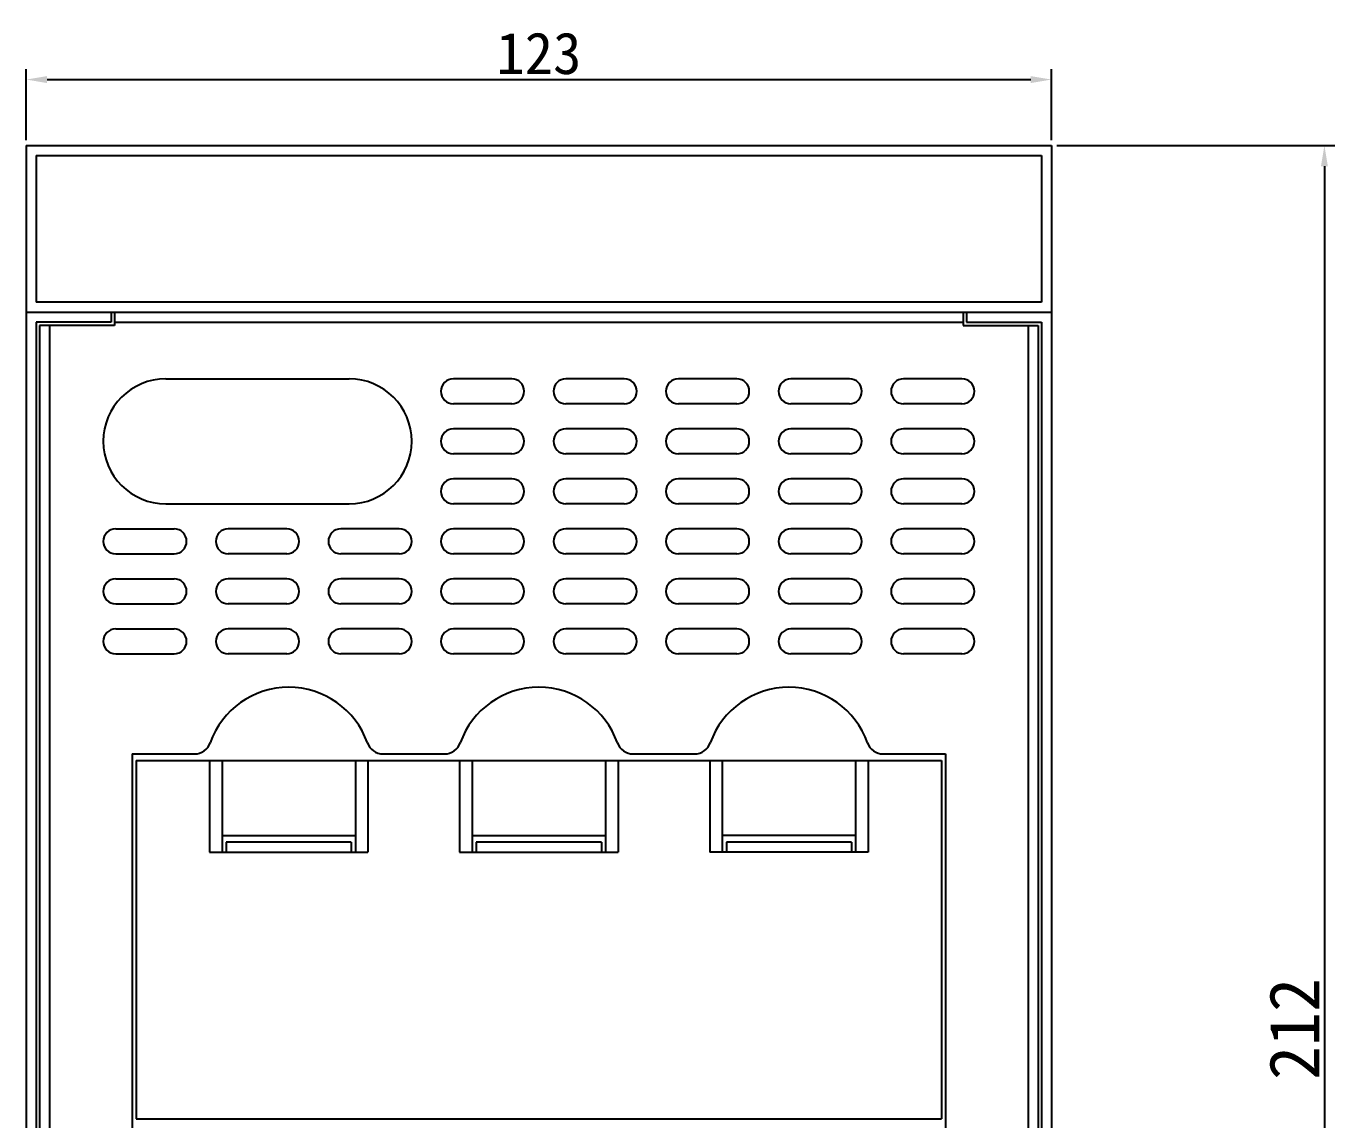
# Model space of a CAD drawing. Header units: millimetres. Extents: x 553 to 2032, y 676 to 1713.
# Drawn here: x 730.1 to 887, y 1091.5 to 1222.7 of the extents above; entities that cross this region are included whole.
import ezdxf

# ---------------------------------------------------------------- set-up
doc = ezdxf.new("R2010")
doc.units = ezdxf.units.MM
for name, color, linetype in [('Bus-Bar', 7, 'Continuous'), ('Case', 7, 'Continuous'), ('단자대', 7, 'Continuous'), ('방열판', 7, 'Continuous')]:
    doc.layers.add(name, color=color, linetype=linetype)
doc.dimstyles.new('ISO-25', dxfattribs={"dimtxt": 6, "dimasz": 2.5, "dimexe": 1.25, "dimexo": 0.625, "dimtad": 1, "dimdsep": 46, "dimtxsty": 'Standard', "dimcen": 2.5, "dimclrd": 6, "dimclre": 6, "dimclrt": 1, "dimadec": 0, "dimazin": 0, "dimtfac": 1, "dimtmove": 0, "dimatfit": 3, "dimfxl": 1, "dimarcsym": 0})
doc.dimstyles.get("Standard").update_dxf_attribs({"dimtxt": 15, "dimasz": 0.18, "dimexe": 0.18, "dimexo": 0.0625, "dimgap": 0.09, "dimtad": 1, "dimzin": 12, "dimdsep": 46, "dimtxsty": 'Standard', "dimcen": 0.09, "dimclrd": 6, "dimclre": 6, "dimclrt": 1, "dimadec": 0, "dimazin": 0, "dimtfac": 1, "dimtofl": 0, "dimtmove": 0, "dimatfit": 3, "dimfxl": 1, "dimtolj": 1, "dimtzin": 0, "dimarcsym": 0})

# ---------------------------------------------------------------- blocks, each defined once
blk = doc.blocks.new('*D16')
at = {"color": 6, "lineweight": -2, "transparency": 16777216}
for p, q in [((730.06, 1209.05), (730.06, 1217.58)), ((853.06, 1209.05), (853.06, 1217.58)), ((732.56, 1216.33), (850.56, 1216.33))]:
    blk.add_line(p, q, dxfattribs=at)
at = {"color": 6, "transparency": 16777216}
for points in [[(732.56, 1216.74), (732.56, 1215.91), (730.06, 1216.33)], [(850.56, 1216.74), (850.56, 1215.91), (853.06, 1216.33)]]:
    blk.add_solid(points, dxfattribs=at)
at = {"layer": 'Defpoints', "color": 0, "transparency": 16777216}
for p in [(853.06, 1216.33), (730.06, 1208.43), (853.06, 1208.43)]:
    blk.add_point(p, dxfattribs=at)
at = {"color": 1, "transparency": 16777216, "insert": (791.56, 1219.45), "char_height": 5, "attachment_point": 5}
blk.add_mtext('123', dxfattribs=at)
blk = doc.blocks.new('*D17')
at = {"layer": 'Defpoints', "color": 0, "transparency": 16777216}
for p in [(853.06, 1208.43), (867.56, 996.43), (885.8, 996.43)]:
    blk.add_point(p, dxfattribs=at)
at = {"layer": '방열판', "color": 6, "lineweight": -2, "transparency": 16777216}
for p, q in [((853.68, 1208.43), (887.05, 1208.43)), ((885.8, 1205.93), (885.8, 998.93)), ((868.18, 996.43), (887.05, 996.43))]:
    blk.add_line(p, q, dxfattribs=at)
at = {"layer": '방열판', "color": 6, "transparency": 16777216}
for points in [[(885.38, 1205.93), (886.21, 1205.93), (885.8, 1208.43)], [(885.38, 998.93), (886.21, 998.93), (885.8, 996.43)]]:
    blk.add_solid(points, dxfattribs=at)
at = {"layer": '방열판', "color": 1, "transparency": 16777216, "insert": (882.17, 1102.43), "char_height": 6, "attachment_point": 5, "rotation": 90}
blk.add_mtext('212', dxfattribs=at)

msp = doc.modelspace()

# ---------------------------------------------------------------- linework, layer by layer
at = {"layer": 'Bus-Bar', "color": 0, "ltscale": 10}
for p, q in [((754.057, 1124.827), (754.057, 1123.627)), ((769.057, 1124.827), (769.057, 1123.627)), ((784.057, 1124.827), (784.057, 1123.627)), ((799.057, 1124.827), (799.057, 1123.627)), ((814.057, 1124.827), (814.057, 1123.627)), ((829.057, 1124.827), (829.057, 1123.627))]:
    msp.add_line(p, q, dxfattribs=at)
at = {"layer": 'Bus-Bar', "color": 0}
for p, q in [((769.057, 1124.827), (754.057, 1124.827)), ((799.057, 1124.827), (784.057, 1124.827)), ((829.057, 1124.827), (814.057, 1124.827))]:
    msp.add_line(p, q, dxfattribs=at)
at = {"layer": 'Case', "color": 0}
for p, q in [((730.057, 1208.427), (730.057, 997.627)), ((730.057, 1208.427), (853.057, 1208.427)), ((853.057, 1208.427), (853.057, 997.627)), ((731.257, 1207.227), (731.257, 1189.627)), ((731.257, 1207.227), (851.857, 1207.227)), ((851.857, 1207.227), (851.857, 1189.627)), ((730.057, 1188.427), (853.057, 1188.427)), ((851.857, 1189.627), (731.257, 1189.627)), ((740.257, 1188.427), (740.257, 1187.227)), ((740.657, 1188.427), (740.657, 1186.827)), ((842.457, 1188.427), (842.457, 1186.827)), ((842.857, 1188.427), (842.857, 1187.227)), ((731.257, 1187.227), (731.257, 996.427)), ((740.257, 1187.227), (731.257, 1187.227)), ((740.657, 1187.227), (842.457, 1187.227)), ((842.857, 1187.227), (851.857, 1187.227)), ((851.857, 1187.227), (851.857, 996.427)), ((731.657, 1186.827), (731.657, 996.427)), ((740.657, 1186.827), (731.657, 1186.827)), ((732.857, 1186.827), (732.857, 996.427)), ((842.457, 1186.827), (851.457, 1186.827)), ((850.257, 1186.827), (850.257, 996.427)), ((851.457, 1186.827), (851.457, 996.427)), ((746.807, 1180.427), (768.807, 1180.427)), ((788.307, 1180.427), (781.307, 1180.427)), ((801.807, 1180.427), (794.807, 1180.427)), ((815.307, 1180.427), (808.307, 1180.427)), ((828.807, 1180.427), (821.807, 1180.427)), ((842.307, 1180.427), (835.307, 1180.427)), ((788.307, 1177.427), (781.307, 1177.427)), ((801.807, 1177.427), (794.807, 1177.427)), ((815.307, 1177.427), (808.307, 1177.427)), ((828.807, 1177.427), (821.807, 1177.427)), ((842.307, 1177.427), (835.307, 1177.427)), ((788.307, 1174.427), (781.307, 1174.427)), ((801.807, 1174.427), (794.807, 1174.427)), ((815.307, 1174.427), (808.307, 1174.427)), ((828.807, 1174.427), (821.807, 1174.427)), ((842.307, 1174.427), (835.307, 1174.427)), ((788.307, 1171.427), (781.307, 1171.427)), ((801.807, 1171.427), (794.807, 1171.427)), ((815.307, 1171.427), (808.307, 1171.427)), ((828.807, 1171.427), (821.807, 1171.427)), ((842.307, 1171.427), (835.307, 1171.427)), ((788.307, 1168.427), (781.307, 1168.427)), ((801.807, 1168.427), (794.807, 1168.427)), ((815.307, 1168.427), (808.307, 1168.427)), ((828.807, 1168.427), (821.807, 1168.427)), ((842.307, 1168.427), (835.307, 1168.427)), ((746.807, 1165.427), (768.807, 1165.427)), ((788.307, 1165.427), (781.307, 1165.427)), ((801.807, 1165.427), (794.807, 1165.427)), ((815.307, 1165.427), (808.307, 1165.427)), ((828.807, 1165.427), (821.807, 1165.427)), ((842.307, 1165.427), (835.307, 1165.427)), ((740.807, 1162.427), (747.807, 1162.427)), ((761.307, 1162.427), (754.307, 1162.427)), ((774.807, 1162.427), (767.807, 1162.427)), ((788.307, 1162.427), (781.307, 1162.427)), ((801.807, 1162.427), (794.807, 1162.427)), ((815.307, 1162.427), (808.307, 1162.427)), ((828.807, 1162.427), (821.807, 1162.427)), ((842.307, 1162.427), (835.307, 1162.427)), ((740.807, 1159.427), (747.807, 1159.427)), ((761.307, 1159.427), (754.307, 1159.427)), ((774.807, 1159.427), (767.807, 1159.427)), ((788.307, 1159.427), (781.307, 1159.427)), ((801.807, 1159.427), (794.807, 1159.427)), ((815.307, 1159.427), (808.307, 1159.427)), ((828.807, 1159.427), (821.807, 1159.427)), ((842.307, 1159.427), (835.307, 1159.427)), ((740.807, 1156.427), (747.807, 1156.427)), ((761.307, 1156.427), (754.307, 1156.427)), ((774.807, 1156.427), (767.807, 1156.427)), ((788.307, 1156.427), (781.307, 1156.427)), ((801.807, 1156.427), (794.807, 1156.427)), ((815.307, 1156.427), (808.307, 1156.427)), ((828.807, 1156.427), (821.807, 1156.427)), ((842.307, 1156.427), (835.307, 1156.427)), ((740.807, 1153.427), (747.807, 1153.427)), ((761.307, 1153.427), (754.307, 1153.427)), ((774.807, 1153.427), (767.807, 1153.427)), ((788.307, 1153.427), (781.307, 1153.427)), ((801.807, 1153.427), (794.807, 1153.427)), ((815.307, 1153.427), (808.307, 1153.427)), ((828.807, 1153.427), (821.807, 1153.427)), ((842.307, 1153.427), (835.307, 1153.427)), ((740.807, 1150.427), (747.807, 1150.427)), ((761.307, 1150.427), (754.307, 1150.427)), ((774.807, 1150.427), (767.807, 1150.427)), ((788.307, 1150.427), (781.307, 1150.427)), ((801.807, 1150.427), (794.807, 1150.427)), ((815.307, 1150.427), (808.307, 1150.427)), ((828.807, 1150.427), (821.807, 1150.427)), ((842.307, 1150.427), (835.307, 1150.427)), ((740.807, 1147.427), (747.807, 1147.427)), ((761.307, 1147.427), (754.307, 1147.427)), ((774.807, 1147.427), (767.807, 1147.427)), ((788.307, 1147.427), (781.307, 1147.427)), ((801.807, 1147.427), (794.807, 1147.427)), ((815.307, 1147.427), (808.307, 1147.427)), ((828.807, 1147.427), (821.807, 1147.427)), ((842.307, 1147.427), (835.307, 1147.427)), ((742.757, 1135.427), (742.757, 1089.927)), ((742.757, 1135.427), (750.243, 1135.427)), ((772.87, 1135.427), (780.243, 1135.427)), ((802.87, 1135.427), (810.243, 1135.427)), ((832.87, 1135.427), (840.357, 1135.427)), ((840.357, 1135.427), (840.357, 1089.927))]:
    msp.add_line(p, q, dxfattribs=at)
for centre, radius, start, end in [((746.807, 1172.927), 7.5, 90, 270), ((768.807, 1172.927), 7.5, 270, 90), ((781.307, 1178.927), 1.5, 90, 270), ((788.307, 1178.927), 1.5, 270, 90), ((794.807, 1178.927), 1.5, 90, 270), ((801.807, 1178.927), 1.5, 270, 90), ((808.307, 1178.927), 1.5, 90, 270), ((815.307, 1178.927), 1.5, 270, 90), ((821.807, 1178.927), 1.5, 90, 270), ((828.807, 1178.927), 1.5, 270, 90), ((835.307, 1178.927), 1.5, 90, 270), ((842.307, 1178.927), 1.5, 270, 90), ((781.307, 1172.927), 1.5, 90, 270), ((788.307, 1172.927), 1.5, 270, 90), ((794.807, 1172.927), 1.5, 90, 270), ((801.807, 1172.927), 1.5, 270, 90), ((808.307, 1172.927), 1.5, 90, 270), ((815.307, 1172.927), 1.5, 270, 90), ((821.807, 1172.927), 1.5, 90, 270), ((828.807, 1172.927), 1.5, 270, 90), ((835.307, 1172.927), 1.5, 90, 270), ((842.307, 1172.927), 1.5, 270, 90), ((781.307, 1166.927), 1.5, 90, 270), ((788.307, 1166.927), 1.5, 270, 90), ((794.807, 1166.927), 1.5, 90, 270), ((801.807, 1166.927), 1.5, 270, 90), ((808.307, 1166.927), 1.5, 90, 270), ((815.307, 1166.927), 1.5, 270, 90), ((821.807, 1166.927), 1.5, 90, 270), ((828.807, 1166.927), 1.5, 270, 90), ((835.307, 1166.927), 1.5, 90, 270), ((842.307, 1166.927), 1.5, 270, 90), ((740.807, 1160.927), 1.5, 90, 270), ((747.807, 1160.927), 1.5, 270, 90), ((754.307, 1160.927), 1.5, 90, 270), ((761.307, 1160.927), 1.5, 270, 90), ((767.807, 1160.927), 1.5, 90, 270), ((774.807, 1160.927), 1.5, 270, 90), ((781.307, 1160.927), 1.5, 90, 270), ((788.307, 1160.927), 1.5, 270, 90), ((794.807, 1160.927), 1.5, 90, 270), ((801.807, 1160.927), 1.5, 270, 90), ((808.307, 1160.927), 1.5, 90, 270), ((815.307, 1160.927), 1.5, 270, 90), ((821.807, 1160.927), 1.5, 90, 270), ((828.807, 1160.927), 1.5, 270, 90), ((835.307, 1160.927), 1.5, 90, 270), ((842.307, 1160.927), 1.5, 270, 90), ((740.807, 1154.927), 1.5, 90, 270), ((747.807, 1154.927), 1.5, 270, 90), ((754.307, 1154.927), 1.5, 90, 270), ((761.307, 1154.927), 1.5, 270, 90), ((767.807, 1154.927), 1.5, 90, 270), ((774.807, 1154.927), 1.5, 270, 90), ((781.307, 1154.927), 1.5, 90, 270), ((788.307, 1154.927), 1.5, 270, 90), ((794.807, 1154.927), 1.5, 90, 270), ((801.807, 1154.927), 1.5, 270, 90), ((808.307, 1154.927), 1.5, 90, 270), ((815.307, 1154.927), 1.5, 270, 90), ((821.807, 1154.927), 1.5, 90, 270), ((828.807, 1154.927), 1.5, 270, 90), ((835.307, 1154.927), 1.5, 90, 270), ((842.307, 1154.927), 1.5, 270, 90), ((740.807, 1148.927), 1.5, 90, 270), ((747.807, 1148.927), 1.5, 270, 90), ((754.307, 1148.927), 1.5, 90, 270), ((761.307, 1148.927), 1.5, 270, 90), ((767.807, 1148.927), 1.5, 90, 270), ((774.807, 1148.927), 1.5, 270, 90), ((781.307, 1148.927), 1.5, 90, 270), ((788.307, 1148.927), 1.5, 270, 90), ((794.807, 1148.927), 1.5, 90, 270), ((801.807, 1148.927), 1.5, 270, 90), ((808.307, 1148.927), 1.5, 90, 270), ((815.307, 1148.927), 1.5, 270, 90), ((821.807, 1148.927), 1.5, 90, 270), ((828.807, 1148.927), 1.5, 270, 90), ((835.307, 1148.927), 1.5, 90, 270), ((842.307, 1148.927), 1.5, 270, 90), ((761.557, 1133.427), 10, 19.47122, 160.52878), ((791.557, 1133.427), 10, 19.47122, 160.52878), ((821.557, 1133.427), 10, 19.47122, 160.52878), ((750.243, 1137.427), 2, 270, 340.52878), ((772.87, 1137.427), 2, 199.47122, 270), ((780.243, 1137.427), 2, 270, 340.52878), ((802.87, 1137.427), 2, 199.47122, 270), ((810.243, 1137.427), 2, 270, 340.52878), ((832.87, 1137.427), 2, 199.47122, 270)]:
    msp.add_arc(centre, radius, start, end, dxfattribs=at)
at = {"layer": '단자대', "color": 0}
for p, q in [((743.257, 1134.627), (839.857, 1134.627)), ((743.257, 1134.627), (743.257, 1091.627)), ((752.057, 1134.627), (752.057, 1123.627)), ((753.557, 1134.627), (753.557, 1123.627)), ((769.557, 1134.627), (769.557, 1123.627)), ((771.057, 1134.627), (771.057, 1123.627)), ((782.057, 1134.627), (782.057, 1123.627)), ((783.557, 1134.627), (783.557, 1123.627)), ((799.557, 1134.627), (799.557, 1123.627)), ((801.057, 1134.627), (801.057, 1123.627)), ((812.057, 1134.627), (812.057, 1123.627)), ((813.557, 1134.627), (813.557, 1123.627)), ((829.557, 1134.627), (829.557, 1123.627)), ((831.057, 1134.627), (831.057, 1123.627)), ((839.857, 1134.627), (839.857, 1091.627)), ((753.557, 1125.627), (769.557, 1125.627)), ((783.557, 1125.627), (799.557, 1125.627)), ((829.557, 1125.627), (813.557, 1125.627)), ((752.057, 1123.627), (771.057, 1123.627)), ((782.057, 1123.627), (801.057, 1123.627)), ((831.057, 1123.627), (812.057, 1123.627)), ((743.257, 1091.627), (839.857, 1091.627))]:
    msp.add_line(p, q, dxfattribs=at)

# ---------------------------------------------------------------- dimensions: what is measured, and where the dimension line sits
at = {"color": 0}
dim = msp.add_linear_dim(base=(853.057, 1216.328), p1=(730.057, 1208.427), p2=(853.057, 1208.427), dimstyle='Standard', override={"dimtxt": 5, "dimasz": 2.5, "dimexe": 1.25, "dimexo": 0.625, "dimgap": 0.625, "dimzin": 8, "dimcen": 2.5, "dimtofl": 1, "dimtolj": 0, "dimtzin": 8}, dxfattribs=at)
dim.commit()
dim.dimension.update_dxf_attribs({"geometry": '*D16', "text_midpoint": (791.557, 1219.453)})
at = {"layer": '방열판', "color": 0}
dim = msp.add_linear_dim(base=(885.797, 996.427), p1=(853.057, 1208.427), p2=(867.557, 996.427), angle=90, dimstyle='ISO-25', dxfattribs=at)
dim.commit()
dim.dimension.update_dxf_attribs({"geometry": '*D17', "text_midpoint": (882.172, 1102.427)})

doc.saveas('drawing.dxf')
